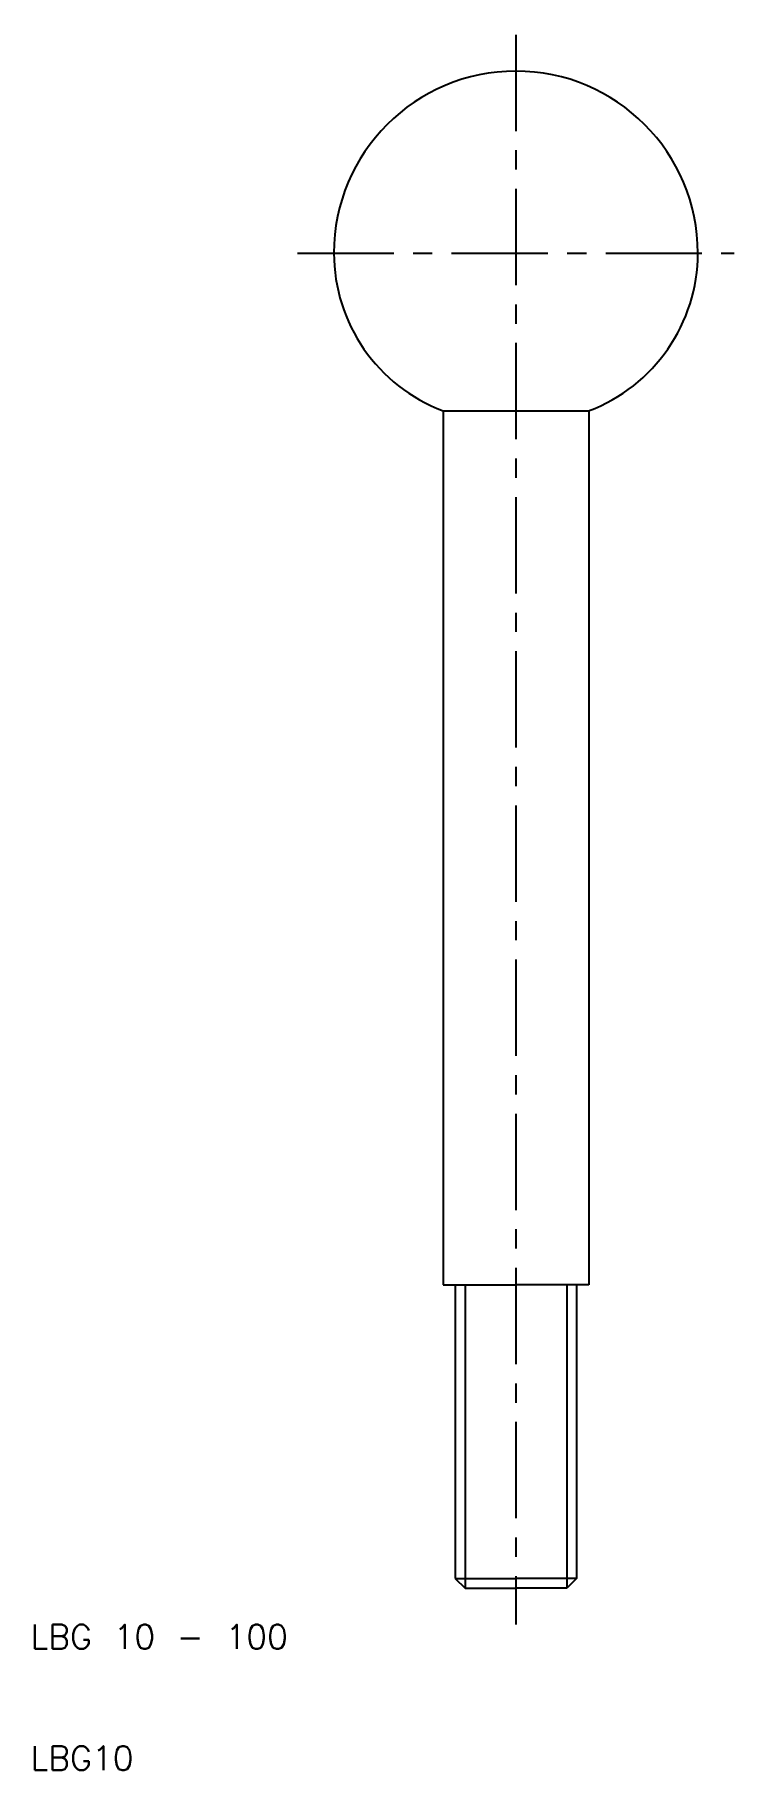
# Model space of a CAD drawing. Extents: x 10 to 68, y 10 to 153.
import ezdxf

# ---------------------------------------------------------------- set-up
doc = ezdxf.new("R2010")
doc.units = 0
doc.header["$LTSCALE"] = 0.25
doc.linetypes.add('CENTER', pattern=[50.8, 31.75, -6.35, 6.35, -6.35])
doc.layers.get('0').update_dxf_attribs({"linetype": 'CONTINUOUS'})
doc.layers.add('CENTER', color=1, linetype='CENTER')
doc.styles.get("Standard").update_dxf_attribs({"font": 'txt.shx', "bigfont": 'extfont.shx'})

msp = doc.modelspace()

# ---------------------------------------------------------------- linework, layer by layer
for p, q in [((44, 122), (44, 50)), ((44, 122), (56, 122)), ((56, 122), (56, 50)), ((44, 50), (45, 50)), ((45, 50), (50, 50)), ((45, 50), (45, 25.81)), ((55, 50), (50, 50)), ((55, 50), (55, 25.81)), ((56, 50), (55, 50)), ((45, 25.81), (50, 25.81)), ((45, 25.81), (45.81, 25)), ((55, 25.81), (50, 25.81)), ((55, 25.81), (54.19, 25)), ((45.81, 25), (50, 25)), ((54.19, 25), (50, 25))]:
    msp.add_line(p, q)
at = {"color": 3}
for p, q in [((45.81, 50), (45.81, 25)), ((54.19, 50), (54.19, 25))]:
    msp.add_line(p, q, dxfattribs=at)
for centre, radius, start, end in [((50, 135), 15, 0, 180), ((48.93, 135.03), 13.93, 180.1046, 249.2857), ((51.07, 135.03), 13.93, 290.7143, 359.8954)]:
    msp.add_arc(centre, radius, start, end)
at = {"layer": 'CENTER', "color": 1, "linetype": 'CENTER'}
for p, q in [((50, 153), (50, 22)), ((32, 135), (68, 135))]:
    msp.add_line(p, q, dxfattribs=at)

# ---------------------------------------------------------------- texts
for s, p in [('LBG 10 - 100', (10, 20)), ('LBG10', (10, 10))]:
    msp.add_text(s, height=2).set_placement(p)

doc.saveas('drawing.dxf')
